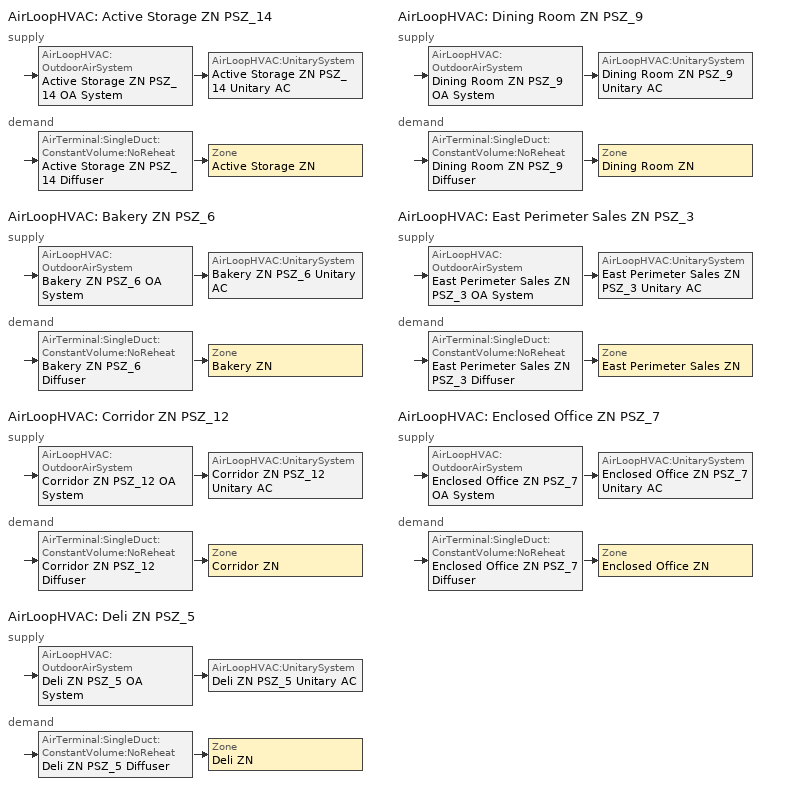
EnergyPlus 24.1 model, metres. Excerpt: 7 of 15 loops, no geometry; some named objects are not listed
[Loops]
AirLoopHVAC 'Active Storage ZN PSZ_14'
 supply: AirLoopHVAC:OutdoorAirSystem 'Active Storage ZN PSZ_14 OA System' > AirLoopHVAC:UnitarySystem 'Active Storage ZN PSZ_14 Unitary AC'
 demand: AirTerminal:SingleDuct:ConstantVolume:NoReheat 'Active Storage ZN PSZ_14 Diffuser' > Zone 'Active Storage ZN'
AirLoopHVAC 'Bakery ZN PSZ_6'
 supply: AirLoopHVAC:OutdoorAirSystem 'Bakery ZN PSZ_6 OA System' > AirLoopHVAC:UnitarySystem 'Bakery ZN PSZ_6 Unitary AC'
 demand: AirTerminal:SingleDuct:ConstantVolume:NoReheat 'Bakery ZN PSZ_6 Diffuser' > Zone 'Bakery ZN'
AirLoopHVAC 'Corridor ZN PSZ_12'
 supply: AirLoopHVAC:OutdoorAirSystem 'Corridor ZN PSZ_12 OA System' > AirLoopHVAC:UnitarySystem 'Corridor ZN PSZ_12 Unitary AC'
 demand: AirTerminal:SingleDuct:ConstantVolume:NoReheat 'Corridor ZN PSZ_12 Diffuser' > Zone 'Corridor ZN'
AirLoopHVAC 'Deli ZN PSZ_5'
 supply: AirLoopHVAC:OutdoorAirSystem 'Deli ZN PSZ_5 OA System' > AirLoopHVAC:UnitarySystem 'Deli ZN PSZ_5 Unitary AC'
 demand: AirTerminal:SingleDuct:ConstantVolume:NoReheat 'Deli ZN PSZ_5 Diffuser' > Zone 'Deli ZN'
AirLoopHVAC 'Dining Room ZN PSZ_9'
 supply: AirLoopHVAC:OutdoorAirSystem 'Dining Room ZN PSZ_9 OA System' > AirLoopHVAC:UnitarySystem 'Dining Room ZN PSZ_9 Unitary AC'
 demand: AirTerminal:SingleDuct:ConstantVolume:NoReheat 'Dining Room ZN PSZ_9 Diffuser' > Zone 'Dining Room ZN'
AirLoopHVAC 'East Perimeter Sales ZN PSZ_3'
 supply: AirLoopHVAC:OutdoorAirSystem 'East Perimeter Sales ZN PSZ_3 OA System' > AirLoopHVAC:UnitarySystem 'East Perimeter Sales ZN PSZ_3 Unitary AC'
 demand: AirTerminal:SingleDuct:ConstantVolume:NoReheat 'East Perimeter Sales ZN PSZ_3 Diffuser' > Zone 'East Perimeter Sales ZN'
AirLoopHVAC 'Enclosed Office ZN PSZ_7'
 supply: AirLoopHVAC:OutdoorAirSystem 'Enclosed Office ZN PSZ_7 OA System' > AirLoopHVAC:UnitarySystem 'Enclosed Office ZN PSZ_7 Unitary AC'
 demand: AirTerminal:SingleDuct:ConstantVolume:NoReheat 'Enclosed Office ZN PSZ_7 Diffuser' > Zone 'Enclosed Office ZN'
[ZoneControl:Thermostat] Temperature Difference Between Cutout And Setpoint {deltaC}=0
Name | Zone or ZoneList | Control Type Schedule | Control 1
Active Storage ZN Thermostat | Active Storage ZN | Active Storage ZN Thermostat Schedule | SuperMarket DryStorage Thermostat 1
Bakery ZN Thermostat | Bakery ZN | Bakery ZN Thermostat Schedule | SuperMarket Bakery Thermostat 1
Corridor ZN Thermostat | Corridor ZN | Corridor ZN Thermostat Schedule | SuperMarket Corridor Thermostat 1
Deli ZN Thermostat | Deli ZN | Deli ZN Thermostat Schedule | SuperMarket Deli Thermostat 1
Dining Room ZN Thermostat | Dining Room ZN | Dining Room ZN Thermostat Schedule | SuperMarket Dining Thermostat 1
East Perimeter Sales ZN Thermostat | East Perimeter Sales ZN | East Perimeter Sales ZN Thermostat Schedule | SuperMarket Sales Thermostat 1
Enclosed Office ZN Thermostat | Enclosed Office ZN | Enclosed Office ZN Thermostat Schedule | SuperMarket Office Thermostat 1
[ThermostatSetpoint:DualSetpoint] Heating Setpoint Temperature Schedule=SuperMarket HtgSetp; Cooling Setpoint Temperature Schedule=SuperMarket ClgSetp
SuperMarket DryStorage Thermostat 1; SuperMarket Bakery Thermostat 1; SuperMarket Corridor Thermostat 1; SuperMarket Deli Thermostat 1; SuperMarket Dining Thermostat 1; SuperMarket Sales Thermostat 1; SuperMarket Office Thermostat 1
[AirTerminal:SingleDuct:ConstantVolume:NoReheat] Availability Schedule=Always On Discrete; Maximum Air Flow Rate {m3/s}=AutoSize
Active Storage ZN PSZ_14 Diffuser; Bakery ZN PSZ_6 Diffuser; Corridor ZN PSZ_12 Diffuser; Deli ZN PSZ_5 Diffuser; Dining Room ZN PSZ_9 Diffuser; East Perimeter Sales ZN PSZ_3 Diffuser; Enclosed Office ZN PSZ_7 Diffuser
[Zone equipment]
Active Storage ZN: Active Storage ZN PSZ_14 Diffuser
Bakery ZN: Bakery ZN PSZ_6 Diffuser, Bakery ZN Exhaust Fan
Corridor ZN: Corridor ZN PSZ_12 Diffuser
Deli ZN: Deli ZN PSZ_5 Diffuser, Deli ZN Exhaust Fan
Dining Room ZN: Dining Room ZN PSZ_9 Diffuser
East Perimeter Sales ZN: East Perimeter Sales ZN PSZ_3 Diffuser
Enclosed Office ZN: Enclosed Office ZN PSZ_7 Diffuser
[Sizing:Zone] Zone Cooling Design Supply Air Temperature Input Method=SupplyAirTemperature; Zone Cooling Design Supply Air Temperature {C}=12.7778; Zone Cooling Design Supply Air Temperature Difference {deltaC}=11.11; Zone Heating Design Supply Air Temperature Input Method=SupplyAirTemperature; Zone Heating Design Supply Air Temperature {C}=50; Zone Heating Design Supply Air Temperature Difference {deltaC}=11.11; Zone Cooling Design Supply Air Humidity Ratio {kgWater/kgDryAir}=0.0085; Zone Heating Design Supply Air Humidity Ratio {kgWater/kgDryAir}=0.008; Cooling Design Air Flow Method=DesignDay; Cooling Design Air Flow Rate {m3/s}=0; Cooling Minimum Air Flow per Zone Floor Area {m3/s-m2}=0.000762; Cooling Minimum Air Flow {m3/s}=0; Cooling Minimum Air Flow Fraction=0; Heating Design Air Flow Method=DesignDay; Heating Design Air Flow Rate {m3/s}=0; Heating Maximum Air Flow per Zone Floor Area {m3/s-m2}=0.002032; Heating Maximum Air Flow {m3/s}=0.141576; Heating Maximum Air Flow Fraction=0.3; Account for Dedicated Outdoor Air System=No; Zone Load Sizing Method=Sensible Load Only No Latent Load; Zone Latent Cooling Design Supply Air Humidity Ratio Input Method=HumidityRatioDifference; Zone Cooling Design Supply Air Humidity Ratio Difference {kgWater/kgDryAir}=0.005; Zone Latent Heating Design Supply Air Humidity Ratio Input Method=HumidityRatioDifference; Zone Humidification Design Supply Air Humidity Ratio Difference {kgWater/kgDryAir}=0.005
Name | Design Specification Outdoor Air Object
Active Storage ZN | Active Storage ZN DSOA Space List
Bakery ZN | Bakery ZN DSOA Space List
Corridor ZN | Corridor ZN DSOA Space List
Deli ZN | Deli ZN DSOA Space List
Dining Room ZN | Dining Room ZN DSOA Space List
East Perimeter Sales ZN | East Perimeter Sales ZN DSOA Space List
Enclosed Office ZN | Enclosed Office ZN DSOA Space List
[Controller:MechanicalVentilation] Availability Schedule=Always On Discrete; Demand Controlled Ventilation=No; System Outdoor Air Method=ZoneSum
Name | Zone or ZoneList Name 1 | Design Specification Outdoor Air Object Name 1
Controller Mechanical Ventilation 14 | Active Storage ZN | SuperMarket DryStorage Ventilation
Controller Mechanical Ventilation 6 | Bakery ZN | SuperMarket Bakery Ventilation
Controller Mechanical Ventilation 12 | Corridor ZN | SuperMarket Corridor Ventilation
Controller Mechanical Ventilation 5 | Deli ZN | SuperMarket Deli Ventilation
Controller Mechanical Ventilation 9 | Dining Room ZN | SuperMarket Dining Ventilation
Controller Mechanical Ventilation 3 | East Perimeter Sales ZN | SuperMarket Sales Ventilation
Controller Mechanical Ventilation 7 | Enclosed Office ZN | SuperMarket Office Ventilation
[DesignSpecification:OutdoorAir] Outdoor Air Method=Sum; Outdoor Air Flow per Zone {m3/s}=0; Outdoor Air Flow Air Changes per Hour {1/hr}=0
Name | Outdoor Air Flow per Person {m3/s-person} | Outdoor Air Flow per Zone Floor Area {m3/s-m2}
SuperMarket DryStorage Ventilation | 0 | 0.000762
SuperMarket Bakery Ventilation; SuperMarket Deli Ventilation | 0 | 0.0015
SuperMarket Corridor Ventilation | 0 | 0.000254
SuperMarket Dining Ventilation; SuperMarket Office Ventilation | 0.00943895 | 0
SuperMarket Sales Ventilation | 0 | 0.001524
[DesignSpecification:OutdoorAir:SpaceList]
Name | Space Name 1 | Space Design Specification Outdoor Air Object Name 1
Active Storage ZN DSOA Space List | Active Storage | SuperMarket DryStorage Ventilation
Bakery ZN DSOA Space List | Bakery | SuperMarket Bakery Ventilation
Corridor ZN DSOA Space List | Corridor | SuperMarket Corridor Ventilation
Deli ZN DSOA Space List | Deli | SuperMarket Deli Ventilation
Dining Room ZN DSOA Space List | Dining Room | SuperMarket Dining Ventilation
East Perimeter Sales ZN DSOA Space List | East Perimeter Sales | SuperMarket Sales Ventilation
Enclosed Office ZN DSOA Space List | Enclosed Office | SuperMarket Office Ventilation
[Fan:ZoneExhaust] Availability Schedule=SuperMarket MinOA_MotorizedDamper_Sched; Fan Total Efficiency=0.45; Pressure Rise {Pa}=125; System Availability Manager Coupling Mode=Decoupled
Name | Maximum Flow Rate {m3/s}
Bakery ZN Exhaust Fan | 0.354
Deli ZN Exhaust Fan | 0.3374
[AirLoopHVAC] Design Supply Air Flow Rate {m3/s}=AutoSize; Design Return Air Flow Fraction of Supply Air Flow=1
Active Storage ZN PSZ_14; Bakery ZN PSZ_6; Corridor ZN PSZ_12; Deli ZN PSZ_5; Dining Room ZN PSZ_9; East Perimeter Sales ZN PSZ_3; Enclosed Office ZN PSZ_7
[Sizing:System] Type of Load to Size On=Sensible; Design Outdoor Air Flow Rate {m3/s}=Autosize; Central Heating Maximum System Air Flow Ratio=1; Preheat Design Temperature {C}=7.22222; Preheat Design Humidity Ratio {kgWater/kgDryAir}=0.008; Precool Design Temperature {C}=12.7778; Precool Design Humidity Ratio {kgWater/kgDryAir}=0.008; Central Cooling Design Supply Air Temperature {C}=12.7778; Central Heating Design Supply Air Temperature {C}=50; Type of Zone Sum to Use=Coincident; 100% Outdoor Air in Cooling=No; 100% Outdoor Air in Heating=No; Central Cooling Design Supply Air Humidity Ratio {kgWater/kgDryAir}=0.0085; Central Heating Design Supply Air Humidity Ratio {kgWater/kgDryAir}=0.008; Cooling Supply Air Flow Rate Method=DesignDay; Cooling Supply Air Flow Rate {m3/s}=0; Cooling Supply Air Flow Rate Per Floor Area {m3/s-m2}=0.00996765; Cooling Fraction of Autosized Cooling Supply Air Flow Rate=1; Cooling Supply Air Flow Rate Per Unit Cooling Capacity {m3/s-W}=3.94755e-05; Heating Supply Air Flow Rate Method=DesignDay; Heating Supply Air Flow Rate {m3/s}=0; Heating Supply Air Flow Rate Per Floor Area {m3/s-m2}=0.00996765; Heating Fraction of Autosized Heating Supply Air Flow Rate=1; Heating Fraction of Autosized Cooling Supply Air Flow Rate=1; Heating Supply Air Flow Rate Per Unit Heating Capacity {m3/s-W}=3.15882e-05; System Outdoor Air Method=ZoneSum; Zone Maximum Outdoor Air Fraction=1; Cooling Design Capacity Method=CoolingDesignCapacity; Cooling Design Capacity {W}=Autosize; Cooling Design Capacity Per Floor Area {W/m2}=234.7; Fraction of Autosized Cooling Design Capacity=1; Heating Design Capacity Method=HeatingDesignCapacity; Heating Design Capacity {W}=Autosize; Heating Design Capacity Per Floor Area {W/m2}=157; Fraction of Autosized Heating Design Capacity=1; Central Cooling Capacity Control Method=OnOff
Active Storage ZN PSZ_14; Bakery ZN PSZ_6; Corridor ZN PSZ_12; Deli ZN PSZ_5; Dining Room ZN PSZ_9; East Perimeter Sales ZN PSZ_3; Enclosed Office ZN PSZ_7
[Controller:OutdoorAir] Minimum Outdoor Air Flow Rate {m3/s}=Autosize; Maximum Outdoor Air Flow Rate {m3/s}=Autosize; Economizer Control Type=NoEconomizer; Economizer Control Action Type=ModulateFlow; Economizer Maximum Limit Dry-Bulb Temperature {C}=28; Economizer Maximum Limit Enthalpy {J/kg}=64000; Lockout Type=LockoutWithCompressor; Minimum Limit Type=FixedMinimum; Minimum Outdoor Air Schedule=Always On Discrete; High Humidity Control=No; Control High Indoor Humidity Based on Outdoor Humidity Ratio=Yes; Heat Recovery Bypass Control Type=BypassWhenWithinEconomizerLimits; Economizer Operation Staging=InterlockedWithMechanicalCooling
Name | Mechanical Ventilation Controller
Active Storage ZN PSZ_14 OA System Controller | Controller Mechanical Ventilation 14
Bakery ZN PSZ_6 OA System Controller | Controller Mechanical Ventilation 6
Corridor ZN PSZ_12 OA System Controller | Controller Mechanical Ventilation 12
Deli ZN PSZ_5 OA System Controller | Controller Mechanical Ventilation 5
Dining Room ZN PSZ_9 OA System Controller | Controller Mechanical Ventilation 9
East Perimeter Sales ZN PSZ_3 OA System Controller | Controller Mechanical Ventilation 3
Enclosed Office ZN PSZ_7 OA System Controller | Controller Mechanical Ventilation 7
[SetpointManager:MixedAir] Control Variable=Temperature
Name | Setpoint Node or NodeList
Active Storage ZN PSZ_14 Mixed Air Node OS Default SPM | Active Storage ZN PSZ_14 Mixed Air Node
Bakery ZN PSZ_6 Mixed Air Node OS Default SPM | Bakery ZN PSZ_6 Mixed Air Node
Corridor ZN PSZ_12 Mixed Air Node OS Default SPM | Corridor ZN PSZ_12 Mixed Air Node
Deli ZN PSZ_5 Mixed Air Node OS Default SPM | Deli ZN PSZ_5 Mixed Air Node
Dining Room ZN PSZ_9 Mixed Air Node OS Default SPM | Dining Room ZN PSZ_9 Mixed Air Node
East Perimeter Sales ZN PSZ_3 Mixed Air Node OS Default SPM | East Perimeter Sales ZN PSZ_3 Mixed Air Node
Enclosed Office ZN PSZ_7 Mixed Air Node OS Default SPM | Enclosed Office ZN PSZ_7 Mixed Air Node
[AirLoopHVAC:UnitarySystem] Control Type=Load; Dehumidification Control Type=None; Availability Schedule=SuperMarket HVACOperationSchd; Fan Placement=DrawThrough; Supply Air Fan Operating Mode Schedule=SuperMarket HVACOperationSchd; DX Heating Coil Sizing Ratio=1; Use DOAS DX Cooling Coil=No; Minimum Supply Air Temperature {C}=2; Latent Load Control=SensibleOnlyLoadControl; Cooling Supply Air Flow Rate Method=SupplyAirFlowRate; Cooling Supply Air Flow Rate {m3/s}=Autosize; Heating Supply Air Flow Rate Method=SupplyAirFlowRate; Heating Supply Air Flow Rate {m3/s}=Autosize; No Load Supply Air Flow Rate Method=None; No Load Supply Air Flow Rate Control Set To Low Speed=Yes; Maximum Supply Air Temperature {C}=80; Maximum Outdoor Dry-Bulb Temperature for Supplemental Heater Operation {C}=21; Ancillary On-Cycle Electric Power {W}=0; Ancillary Off-Cycle Electric Power {W}=0
Name | Controlling Zone or Thermostat Location | Supply Fan | Heating Coil | Cooling Coil | Supplemental Heating Coil
Active Storage ZN PSZ_14 Unitary AC | Active Storage ZN | Active Storage ZN PSZ_14 Fan | Active Storage ZN PSZ_14 Gas Htg Coil | Active Storage ZN PSZ_14 2spd DX AC Clg Coil 112kBtu/hr 10.1EER | Active Storage ZN PSZ_14 Electric Backup Htg Coil
Bakery ZN PSZ_6 Unitary AC | Bakery ZN | Bakery ZN PSZ_6 Fan | Bakery ZN PSZ_6 Gas Htg Coil | Bakery ZN PSZ_6 2spd DX AC Clg Coil 54kBtu/hr 9.7SEER | Bakery ZN PSZ_6 Electric Backup Htg Coil
Corridor ZN PSZ_12 Unitary AC | Corridor ZN | Corridor ZN PSZ_12 Fan | Corridor ZN PSZ_12 Gas Htg Coil | Corridor ZN PSZ_12 2spd DX AC Clg Coil 20kBtu/hr 9.7SEER | Corridor ZN PSZ_12 Electric Backup Htg Coil
Deli ZN PSZ_5 Unitary AC | Deli ZN | Deli ZN PSZ_5 Fan | Deli ZN PSZ_5 Gas Htg Coil | Deli ZN PSZ_5 2spd DX AC Clg Coil 85kBtu/hr 10.1EER | Deli ZN PSZ_5 Electric Backup Htg Coil
Dining Room ZN PSZ_9 Unitary AC | Dining Room ZN | Dining Room ZN PSZ_9 Fan | Dining Room ZN PSZ_9 Gas Htg Coil | Dining Room ZN PSZ_9 2spd DX AC Clg Coil 45kBtu/hr 9.7SEER | Dining Room ZN PSZ_9 Electric Backup Htg Coil
East Perimeter Sales ZN PSZ_3 Unitary AC | East Perimeter Sales ZN | East Perimeter Sales ZN PSZ_3 Fan | East Perimeter Sales ZN PSZ_3 Gas Htg Coil | East Perimeter Sales ZN PSZ_3 2spd DX AC Clg Coil 68kBtu/hr 10.1EER | East Perimeter Sales ZN PSZ_3 Electric Backup Htg Coil
Enclosed Office ZN PSZ_7 Unitary AC | Enclosed Office ZN | Enclosed Office ZN PSZ_7 Fan | Enclosed Office ZN PSZ_7 Gas Htg Coil | Enclosed Office ZN PSZ_7 2spd DX AC Clg Coil 10kBtu/hr 9.7SEER | Enclosed Office ZN PSZ_7 Electric Backup Htg Coil
[Fan:OnOff] Availability Schedule=Always On Discrete; Pressure Rise {Pa}=622.722; Maximum Flow Rate {m3/s}=Autosize; Motor In Airstream Fraction=1
Name | Fan Total Efficiency | Motor Efficiency | Fan Power Ratio Function of Speed Ratio Curve | Fan Efficiency Ratio Function of Speed Ratio Curve
Active Storage ZN PSZ_14 Fan | 0.546 | 0.84 | Fan On Off Power Curve 13 | Fan On Off Efficiency Curve 13
Bakery ZN PSZ_6 Fan | 0.53625 | 0.825 | Fan On Off Power Curve 5 | Fan On Off Efficiency Curve 5
Corridor ZN PSZ_12 Fan | 0.53625 | 0.825 | Fan On Off Power Curve 11 | Fan On Off Efficiency Curve 11
Deli ZN PSZ_5 Fan | 0.546 | 0.84 | Fan On Off Power Curve 4 | Fan On Off Efficiency Curve 4
Dining Room ZN PSZ_9 Fan | 0.53625 | 0.825 | Fan On Off Power Curve 8 | Fan On Off Efficiency Curve 8
East Perimeter Sales ZN PSZ_3 Fan | 0.546 | 0.84 | Fan On Off Power Curve 2 | Fan On Off Efficiency Curve 2
Enclosed Office ZN PSZ_7 Fan | 0.53625 | 0.825 | Fan On Off Power Curve 6 | Fan On Off Efficiency Curve 6
[Coil:Heating:Fuel] Availability Schedule=Always On Discrete; Fuel Type=NaturalGas; Burner Efficiency=0.8; Nominal Capacity {W}=AutoSize; On Cycle Parasitic Electric Load {W}=0; Off Cycle Parasitic Fuel Load {W}=0
Active Storage ZN PSZ_14 Gas Htg Coil; Bakery ZN PSZ_6 Gas Htg Coil; Corridor ZN PSZ_12 Gas Htg Coil; Deli ZN PSZ_5 Gas Htg Coil; Dining Room ZN PSZ_9 Gas Htg Coil; East Perimeter Sales ZN PSZ_3 Gas Htg Coil; Enclosed Office ZN PSZ_7 Gas Htg Coil
[Coil:Cooling:DX:TwoSpeed] Availability Schedule=Always On Discrete; High Speed Gross Rated Total Cooling Capacity {W}=Autosize; High Speed Rated Sensible Heat Ratio=Autosize; High Speed Rated Air Flow Rate {m3/s}=Autosize; High Speed Rated Evaporator Fan Power Per Volume Flow Rate 2017 {W/(m3/s)}=773.3; High Speed Rated Evaporator Fan Power Per Volume Flow Rate 2023 {W/(m3/s)}=934.4; Unit Internal Static Air Pressure {Pa}=773.3; Total Cooling Capacity Function of Temperature Curve=CoilClgDXQRatio_fTwbToadbSI; Total Cooling Capacity Function of Flow Fraction Curve=CoilClgDXSnglQRatio_fCFMRatio; Energy Input Ratio Function of Temperature Curve=CoilClgDXEIRRatio_fTwbToadbSI; Energy Input Ratio Function of Flow Fraction Curve=CoilClgDXSnglEIRRatio_fCFMRatio; Part Load Fraction Correlation Curve=CoilClgDXEIRRatio_fQFrac; Low Speed Gross Rated Total Cooling Capacity {W}=Autosize; Low Speed Gross Rated Sensible Heat Ratio=0.69; Low Speed Rated Air Flow Rate {m3/s}=Autosize; Low Speed Rated Evaporator Fan Power Per Volume Flow Rate 2017 {W/(m3/s)}=773.3; Low Speed Rated Evaporator Fan Power Per Volume Flow Rate 2023 {W/(m3/s)}=934.4; Low Speed Total Cooling Capacity Function of Temperature Curve=CoilClgDXQRatio_fTwbToadbSI; Low Speed Energy Input Ratio Function of Temperature Curve=CoilClgDXEIRRatio_fTwbToadbSI; Condenser Type=AirCooled; Minimum Outdoor Dry-Bulb Temperature for Compressor Operation {C}=-25; High Speed Evaporative Condenser Effectiveness=0; High Speed Evaporative Condenser Air Flow Rate {m3/s}=Autosize; High Speed Evaporative Condenser Pump Rated Power Consumption {W}=Autosize; Low Speed Evaporative Condenser Effectiveness=0; Low Speed Evaporative Condenser Air Flow Rate {m3/s}=Autosize; Low Speed Evaporative Condenser Pump Rated Power Consumption {W}=Autosize; Basin Heater Capacity {W/K}=10; Basin Heater Setpoint Temperature {C}=2
Name | High Speed Gross Rated Cooling COP {W/W} | Low Speed Gross Rated Cooling COP {W/W}
Active Storage ZN PSZ_14 2spd DX AC Clg Coil 112kBtu/hr 10.1EER; Deli ZN PSZ_5 2spd DX AC Clg Coil 85kBtu/hr 10.1EER; East Perimeter Sales ZN PSZ_3 2spd DX AC Clg Coil 68kBtu/hr 10.1EER | 3.49917 | 3.49917
Bakery ZN PSZ_6 2spd DX AC Clg Coil 54kBtu/hr 9.7SEER; Corridor ZN PSZ_12 2spd DX AC Clg Coil 20kBtu/hr 9.7SEER; Dining Room ZN PSZ_9 2spd DX AC Clg Coil 45kBtu/hr 9.7SEER; Enclosed Office ZN PSZ_7 2spd DX AC Clg Coil 10kBtu/hr 9.7SEER | 3.14722 | 3.14722
[Coil:Heating:Electric] Availability Schedule=Always On Discrete; Efficiency=1; Nominal Capacity {W}=Autosize
Active Storage ZN PSZ_14 Electric Backup Htg Coil; Bakery ZN PSZ_6 Electric Backup Htg Coil; Corridor ZN PSZ_12 Electric Backup Htg Coil; Deli ZN PSZ_5 Electric Backup Htg Coil; Dining Room ZN PSZ_9 Electric Backup Htg Coil; East Perimeter Sales ZN PSZ_3 Electric Backup Htg Coil; Enclosed Office ZN PSZ_7 Electric Backup Htg Coil
[SetpointManager:SingleZone:Reheat] Control Variable=Temperature; Minimum Supply Air Temperature {C}=12.7778; Maximum Supply Air Temperature {C}=50
Name | Control Zone | Setpoint Node or NodeList
Active Storage ZN Setpoint Manager SZ Reheat | Active Storage ZN | Active Storage ZN PSZ_14 Supply Outlet Node
Bakery ZN Setpoint Manager SZ Reheat | Bakery ZN | Bakery ZN PSZ_6 Supply Outlet Node
Corridor ZN Setpoint Manager SZ Reheat | Corridor ZN | Corridor ZN PSZ_12 Supply Outlet Node
Deli ZN Setpoint Manager SZ Reheat | Deli ZN | Deli ZN PSZ_5 Supply Outlet Node
Dining Room ZN Setpoint Manager SZ Reheat | Dining Room ZN | Dining Room ZN PSZ_9 Supply Outlet Node
East Perimeter Sales ZN Setpoint Manager SZ Reheat | East Perimeter Sales ZN | East Perimeter Sales ZN PSZ_3 Supply Outlet Node
Enclosed Office ZN Setpoint Manager SZ Reheat | Enclosed Office ZN | Enclosed Office ZN PSZ_7 Supply Outlet Node
[Refrigeration:CaseAndWalkInList]
Name | Case or WalkIn Name 1 | Case or WalkIn Name 2 | Case or WalkIn Name 3 | Case or WalkIn Name 4 | Case or WalkIn Name 5 | Case or WalkIn Name 6 | Case or WalkIn Name 7 | Case or WalkIn Name 8 | Case or WalkIn Name 9 | Case or WalkIn Name 10 | Case or WalkIn Name 11 | Case or WalkIn Name 12 | Case or WalkIn Name 13
Rack A Case and Walkin List | Ice Cream Reach-Ins | Ice Cream Coffins | Grocery Freezer
Rack B Case and Walkin List | Frozen Food Reach-Ins | Bakery Freezer
Rack C Case and Walkin List | Deli Cases | Dairy Cases | Dairy_Meat Cases | Meat_Cases | Service Meat Cases | Dairy Cooler | Beer Cooler
Rack D Case and Walkin List | Beverage Cases | Service Deli Cases | Salad Cases | Produce Islands | Floral Cases | Service Bakery Cases | Prepared Foods Cases | Meat Cooler | Meat Prep | Bloom Box | Deli Cooler | Produce Cooler | Fish Cooler
[Refrigeration:WalkIn] Availability Schedule=Always On Discrete; Rated Total Heating Power {W}=0; Rated Circulation Fan Power {W}=0; Lighting Schedule=Always On; Temperature Termination Defrost Fraction to Ice=0.7; Average Refrigerant Charge Inventory {kg}=0; Area of Glass Reach In Doors Facing Zone 1 {m2}=0; Height of Glass Reach In Doors Facing Zone 1 {m}=1.8288; Area of Stocking Doors Facing Zone 1 {m2}=3.30011; Height of Stocking Doors Facing Zone 1 {m}=2.1; Stocking Door Opening Schedule Name Facing Zone 1=door_wi_sched; Stocking Door Opening Protection Type Facing Zone 1=None
Name | Rated Coil Cooling Capacity {W} | Operating Temperature {C} | Rated Cooling Source Temperature {C} | Rated Cooling Coil Fan Power {W} | Rated Total Lighting Power {W} | Defrost Type | Defrost Control Type | Defrost Schedule | Defrost Drip-Down Schedule | Defrost Power {W} | Insulated Floor Surface Area {m2} | Insulated Floor U-Value {W/m2-K} | Zone Name 1 | Total Insulated Surface Area Facing Zone 1 {m2} | Insulated Surface U-Value Facing Zone 1 {W/m2-K} | Glass Reach In Door U Value Facing Zone 1 {W/m2-K} | Stocking Door U Value Facing Zone 1 {W/m2-K}
Grocery Freezer | 7687.95 | -26.1 | -31.7 | 615.036 | 518.399 | Electric | TemperatureTermination | Refrigeration Defrost Schedule 006 | Refrigeration Defrost DripDown Schedule 006 | 6073.48 | 48 | 0.203 | Active Storage ZN | 111.3 | 0.177 | 2.26975 | 0.177
Bakery Freezer | 2850.35 | -26.1 | -31.7 | 228.028 | 129.6 | Electric | TemperatureTermination | Refrigeration Defrost Schedule 007 | Refrigeration Defrost DripDown Schedule 007 | 2251.77 | 12 | 0.203 | Bakery ZN | 49.3 | 0.177 | 2.26975 | 0.177
Dairy Cooler | 10861.2 | 1.67 | -3.89 | 868.898 | 669.599 | OffCycle | TimeSchedule | Refrigeration Defrost Dummy schedule | Refrigeration Defrost Dummy schedule | 0 | 61.9999 | 2.27 | Active Storage ZN | 135.5 | 0.203 | 21.7 | 0.203
Beer Cooler | 8249.47 | 1.67 | -3.89 | 659.958 | 475.2 | OffCycle | TimeSchedule | Refrigeration Defrost Dummy schedule | Refrigeration Defrost Dummy schedule | 0 | 44 | 2.27 | Active Storage ZN | 135.5 | 0.203 | 21.7 | 0.203
Meat Cooler | 7330.11 | 1.67 | -3.89 | 586.409 | 410.4 | OffCycle | TimeSchedule | Refrigeration Defrost Dummy schedule | Refrigeration Defrost Dummy schedule | 0 | 38 | 2.27 | Active Storage ZN | 94.1 | 0.203 | 0.203 | 0.203
Meat Prep | 10015 | 1.67 | -3.89 | 801.202 | 604.799 | OffCycle | TimeSchedule | Refrigeration Defrost Dummy schedule | Refrigeration Defrost Dummy schedule | 0 | 55.9999 | 2.27 | Deli ZN | 125.1 | 0.203 | 2.26975 | 0.203
Bloom Box | 2015.01 | 1.67 | -3.89 | 161.2 | 64.7999 | OffCycle | TimeSchedule | Refrigeration Defrost Dummy schedule | Refrigeration Defrost Dummy schedule | 0 | 5.99999 | 2.27 | Active Storage ZN | 39 | 0.203 | 2.26975 | 0.203
Deli Cooler | 2891.22 | 1.67 | -3.89 | 231.297 | 118.8 | OffCycle | TimeSchedule | Refrigeration Defrost Dummy schedule | Refrigeration Defrost Dummy schedule | 0 | 11 | 2.27 | Deli ZN | 47.6 | 0.203 | 2.26975 | 0.203
Produce Cooler | 7174.51 | 1.67 | -3.89 | 573.961 | 399.6 | OffCycle | TimeSchedule | Refrigeration Defrost Dummy schedule | Refrigeration Defrost Dummy schedule | 0 | 37 | 2.27 | Active Storage ZN | 92.4 | 0.203 | 2.26975 | 0.203
Fish Cooler | 2191.6 | 1.67 | -3.89 | 175.328 | 75.5999 | OffCycle | TimeSchedule | Refrigeration Defrost Dummy schedule | Refrigeration Defrost Dummy schedule | 0 | 6.99999 | 2.27 | Active Storage ZN | 40.7 | 0.203 | 2.26975 | 0.203
[Schedule:Day:Interval]
SuperMarket HtgSetp Default; SuperMarket HtgSetp Winter Design Day: No, 06:00, 15.6, 22:00, 21, 24:00, 15.6
SuperMarket HtgSetp Summer Design Day: No, 24:00, 15.6
SuperMarket ClgSetp Default; SuperMarket ClgSetp Summer Design Day: No, 06:00, 30, 22:00, 24, 24:00, 30
SuperMarket ClgSetp Winter Design Day: No, 24:00, 30
SuperMarket MinOA_MotorizedDamper_Sched Default; SuperMarket HVACOperationSchd Default: No, 06:00, 0, 22:00, 1, 24:00, 0
Always On Default: No, 24:00, 1
door_wi_sched Default: No, 06:00, 0, 22:00, 0.0625, 24:00, 0
Refrigeration Defrost DripDown Schedule Default 006; Refrigeration Defrost DripDown Schedule Default 007: No, 06:45, 0, 07:00, 1, 20:45, 0, 21:00, 1, 24:00, 0
Refrigeration Defrost Dummy schedule default: No, 24:00, 0
Refrigeration Defrost Schedule Default 006; Refrigeration Defrost Schedule Default 007: No, 06:00, 0, 06:45, 1, 20:00, 0, 20:45, 1, 24:00, 0
[Schedule:Week:Daily]
SuperMarket HtgSetp Week Rule - Jan1-Dec31: SuperMarket HtgSetp Default, SuperMarket HtgSetp Default, SuperMarket HtgSetp Default, SuperMarket HtgSetp Default, SuperMarket HtgSetp Default, SuperMarket HtgSetp Default, SuperMarket HtgSetp Default, SuperMarket HtgSetp Default, SuperMarket HtgSetp Summer Design Day, SuperMarket HtgSetp Winter Design Day, SuperMarket HtgSetp Default, SuperMarket HtgSetp Default
SuperMarket ClgSetp Week Rule - Jan1-Dec31: SuperMarket ClgSetp Default, SuperMarket ClgSetp Default, SuperMarket ClgSetp Default, SuperMarket ClgSetp Default, SuperMarket ClgSetp Default, SuperMarket ClgSetp Default, SuperMarket ClgSetp Default, SuperMarket ClgSetp Default, SuperMarket ClgSetp Summer Design Day, SuperMarket ClgSetp Winter Design Day, SuperMarket ClgSetp Default, SuperMarket ClgSetp Default
SuperMarket MinOA_MotorizedDamper_Sched Week Rule - Jan1-Dec31: SuperMarket MinOA_MotorizedDamper_Sched Default, SuperMarket MinOA_MotorizedDamper_Sched Default, SuperMarket MinOA_MotorizedDamper_Sched Default, SuperMarket MinOA_MotorizedDamper_Sched Default, SuperMarket MinOA_MotorizedDamper_Sched Default, SuperMarket MinOA_MotorizedDamper_Sched Default, SuperMarket MinOA_MotorizedDamper_Sched Default, SuperMarket MinOA_MotorizedDamper_Sched Default, SuperMarket MinOA_MotorizedDamper_Sched Default, SuperMarket MinOA_MotorizedDamper_Sched Default, SuperMarket MinOA_MotorizedDamper_Sched Default, SuperMarket MinOA_MotorizedDamper_Sched Default
Always On Week Rule - Jan1-Dec31: Always On Default, Always On Default, Always On Default, Always On Default, Always On Default, Always On Default, Always On Default, Always On Default, Always On Default, Always On Default, Always On Default, Always On Default
door_wi_sched Week Rule - Jan1-Dec31: door_wi_sched Default, door_wi_sched Default, door_wi_sched Default, door_wi_sched Default, door_wi_sched Default, door_wi_sched Default, door_wi_sched Default, door_wi_sched Default, door_wi_sched Default, door_wi_sched Default, door_wi_sched Default, door_wi_sched Default
Refrigeration Defrost DripDown Schedule 006 Week Rule - Jan1-Dec31: Refrigeration Defrost DripDown Schedule Default 006, Refrigeration Defrost DripDown Schedule Default 006, Refrigeration Defrost DripDown Schedule Default 006, Refrigeration Defrost DripDown Schedule Default 006, Refrigeration Defrost DripDown Schedule Default 006, Refrigeration Defrost DripDown Schedule Default 006, Refrigeration Defrost DripDown Schedule Default 006, Refrigeration Defrost DripDown Schedule Default 006, Refrigeration Defrost DripDown Schedule Default 006, Refrigeration Defrost DripDown Schedule Default 006, Refrigeration Defrost DripDown Schedule Default 006, Refrigeration Defrost DripDown Schedule Default 006
Refrigeration Defrost DripDown Schedule 007 Week Rule - Jan1-Dec31: Refrigeration Defrost DripDown Schedule Default 007, Refrigeration Defrost DripDown Schedule Default 007, Refrigeration Defrost DripDown Schedule Default 007, Refrigeration Defrost DripDown Schedule Default 007, Refrigeration Defrost DripDown Schedule Default 007, Refrigeration Defrost DripDown Schedule Default 007, Refrigeration Defrost DripDown Schedule Default 007, Refrigeration Defrost DripDown Schedule Default 007, Refrigeration Defrost DripDown Schedule Default 007, Refrigeration Defrost DripDown Schedule Default 007, Refrigeration Defrost DripDown Schedule Default 007, Refrigeration Defrost DripDown Schedule Default 007
Refrigeration Defrost Dummy schedule Week Rule - Jan1-Dec31: Refrigeration Defrost Dummy schedule default, Refrigeration Defrost Dummy schedule default, Refrigeration Defrost Dummy schedule default, Refrigeration Defrost Dummy schedule default, Refrigeration Defrost Dummy schedule default, Refrigeration Defrost Dummy schedule default, Refrigeration Defrost Dummy schedule default, Refrigeration Defrost Dummy schedule default, Refrigeration Defrost Dummy schedule default, Refrigeration Defrost Dummy schedule default, Refrigeration Defrost Dummy schedule default, Refrigeration Defrost Dummy schedule default
Refrigeration Defrost Schedule 006 Week Rule - Jan1-Dec31: Refrigeration Defrost Schedule Default 006, Refrigeration Defrost Schedule Default 006, Refrigeration Defrost Schedule Default 006, Refrigeration Defrost Schedule Default 006, Refrigeration Defrost Schedule Default 006, Refrigeration Defrost Schedule Default 006, Refrigeration Defrost Schedule Default 006, Refrigeration Defrost Schedule Default 006, Refrigeration Defrost Schedule Default 006, Refrigeration Defrost Schedule Default 006, Refrigeration Defrost Schedule Default 006, Refrigeration Defrost Schedule Default 006
Refrigeration Defrost Schedule 007 Week Rule - Jan1-Dec31: Refrigeration Defrost Schedule Default 007, Refrigeration Defrost Schedule Default 007, Refrigeration Defrost Schedule Default 007, Refrigeration Defrost Schedule Default 007, Refrigeration Defrost Schedule Default 007, Refrigeration Defrost Schedule Default 007, Refrigeration Defrost Schedule Default 007, Refrigeration Defrost Schedule Default 007, Refrigeration Defrost Schedule Default 007, Refrigeration Defrost Schedule Default 007, Refrigeration Defrost Schedule Default 007, Refrigeration Defrost Schedule Default 007
SuperMarket HVACOperationSchd Week Rule - Jan1-Dec31: SuperMarket HVACOperationSchd Default, SuperMarket HVACOperationSchd Default, SuperMarket HVACOperationSchd Default, SuperMarket HVACOperationSchd Default, SuperMarket HVACOperationSchd Default, SuperMarket HVACOperationSchd Default, SuperMarket HVACOperationSchd Default, SuperMarket HVACOperationSchd Default, SuperMarket HVACOperationSchd Default, SuperMarket HVACOperationSchd Default, SuperMarket HVACOperationSchd Default, SuperMarket HVACOperationSchd Default
[Schedule:Year]
SuperMarket HtgSetp: SuperMarket HtgSetp Week Rule - Jan1-Dec31, 1, 1, 12, 31
SuperMarket ClgSetp: SuperMarket ClgSetp Week Rule - Jan1-Dec31, 1, 1, 12, 31
SuperMarket MinOA_MotorizedDamper_Sched: SuperMarket MinOA_MotorizedDamper_Sched Week Rule - Jan1-Dec31, 1, 1, 12, 31
Always On: Always On Week Rule - Jan1-Dec31, 1, 1, 12, 31
door_wi_sched: door_wi_sched Week Rule - Jan1-Dec31, 1, 1, 12, 31
Refrigeration Defrost DripDown Schedule 006: Refrigeration Defrost DripDown Schedule 006 Week Rule - Jan1-Dec31, 1, 1, 12, 31
Refrigeration Defrost DripDown Schedule 007: Refrigeration Defrost DripDown Schedule 007 Week Rule - Jan1-Dec31, 1, 1, 12, 31
Refrigeration Defrost Dummy schedule: Refrigeration Defrost Dummy schedule Week Rule - Jan1-Dec31, 1, 1, 12, 31
Refrigeration Defrost Schedule 006: Refrigeration Defrost Schedule 006 Week Rule - Jan1-Dec31, 1, 1, 12, 31
Refrigeration Defrost Schedule 007: Refrigeration Defrost Schedule 007 Week Rule - Jan1-Dec31, 1, 1, 12, 31
SuperMarket HVACOperationSchd: SuperMarket HVACOperationSchd Week Rule - Jan1-Dec31, 1, 1, 12, 31
[Schedule:Compact]
Active Storage ZN Thermostat Schedule; Bakery ZN Thermostat Schedule; Corridor ZN Thermostat Schedule; Deli ZN Thermostat Schedule; Dining Room ZN Thermostat Schedule; East Perimeter Sales ZN Thermostat Schedule; Enclosed Office ZN Thermostat Schedule: Through: 12/31, For: AllDays, Until: 24:00, 4
[Schedule:Constant]
Always On Discrete: Hourly Value=1
[Curve:Exponent] Coefficient1 Constant=1; Coefficient2 Constant=0; Coefficient3 Constant=0; Minimum Value of x {BasedOnField A2}=0; Maximum Value of x {BasedOnField A2}=1
Fan On Off Power Curve 13; Fan On Off Power Curve 5; Fan On Off Power Curve 11; Fan On Off Power Curve 4; Fan On Off Power Curve 8; Fan On Off Power Curve 2; Fan On Off Power Curve 6
[Curve:Cubic] Maximum Value of x {BasedOnField A2}=1
Name | Coefficient1 Constant | Coefficient2 x | Coefficient3 x**2 | Coefficient4 x**3 | Minimum Value of x {BasedOnField A2}
Fan On Off Efficiency Curve 13; Fan On Off Efficiency Curve 5; Fan On Off Efficiency Curve 11; Fan On Off Efficiency Curve 4; Fan On Off Efficiency Curve 8; Fan On Off Efficiency Curve 2; Fan On Off Efficiency Curve 6 | 1 | 0 | 0 | 0 | 0
CoilClgDXEIRRatio_fQFrac | 0 | 5.1091 | -8.5515 | 4.4744 | 0.7
[Curve:Biquadratic] Minimum Value of x {BasedOnField A2}=13.89; Maximum Value of x {BasedOnField A2}=25; Minimum Value of y {BasedOnField A3}=23.89; Maximum Value of y {BasedOnField A3}=46.11; Minimum Curve Output {BasedOnField A4}=0.77
Name | Coefficient1 Constant | Coefficient2 x | Coefficient3 x**2 | Coefficient4 y | Coefficient5 y**2 | Coefficient6 x*y | Maximum Curve Output {BasedOnField A4}
CoilClgDXQRatio_fTwbToadbSI | 0.86779 | 0.014245 | 0.000554 | -0.007569 | 3.2e-05 | -0.000191 | 1.29
CoilClgDXEIRRatio_fTwbToadbSI | 0.116709 | 0.028458 | -0.000411 | 0.021422 | 0.000162 | -0.00068 | 1.33
[Curve:Quadratic]
Name | Coefficient1 Constant | Coefficient2 x | Coefficient3 x**2 | Minimum Value of x {BasedOnField A2} | Maximum Value of x {BasedOnField A2}
CoilClgDXSnglQRatio_fCFMRatio | 0.8 | 0.2 | 0 | 0.5 | 1.5
CoilClgDXSnglEIRRatio_fCFMRatio | 1.156 | -0.1816 | 0.0256 | 0 | 1
